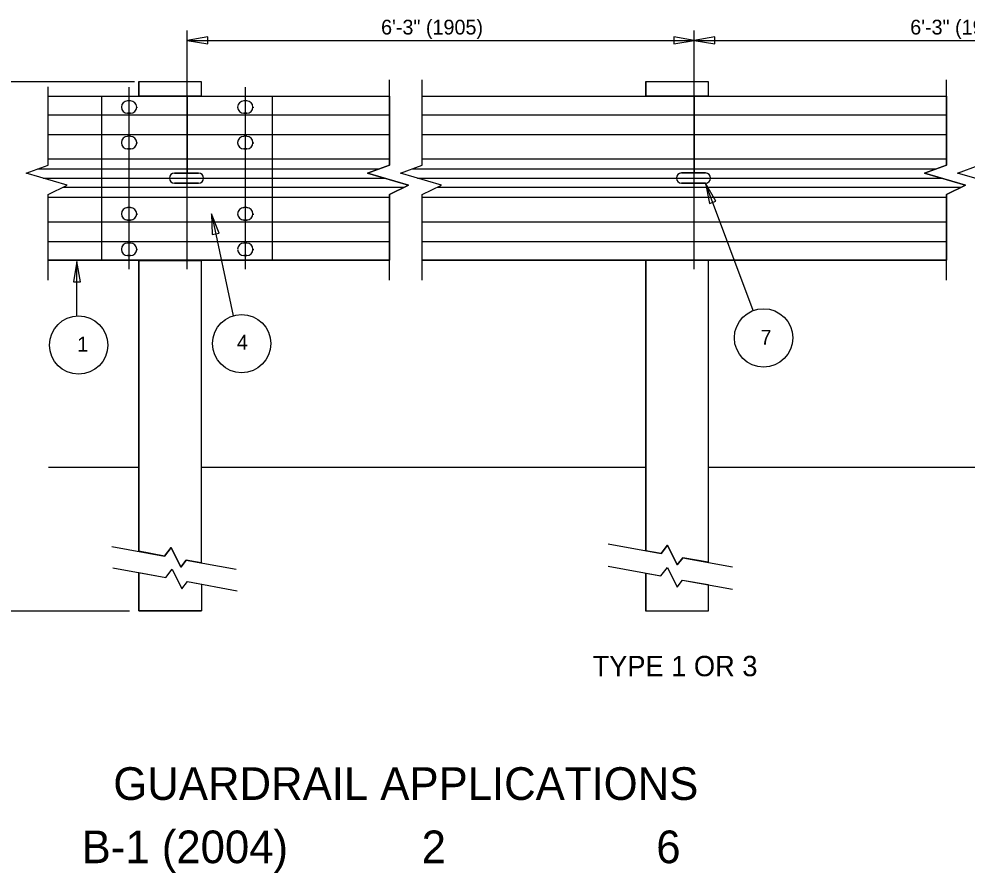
# Model space of a CAD drawing. Extents: x 1.4 to 16.3, y 0.2 to 10.1.
# Drawn here: x 7.32 to 13.1, y 0.55 to 5.76 of the extents above; entities that cross this region are included whole.
import ezdxf

# ---------------------------------------------------------------- set-up
doc = ezdxf.new("R2010")
doc.units = 0
for name, color, linetype in [('SD_P_Center Lines', 7, 'Continuous'), ('SD_P_Dimension Lines', 7, 'Continuous'), ('SD_P_Dimension Text', 7, 'Continuous'), ('SD_P_Frame', 7, 'Continuous'), ('SD_P_Prop Hidden Lines', 7, 'Continuous'), ('SD_P_Prop Object Lines', 7, 'Continuous'), ('SD_P_Shading', 7, 'Continuous'), ('SD_P_Subtitles', 7, 'Continuous'), ('SD_X_Exist Object Lines', 7, 'Continuous')]:
    doc.layers.add(name, color=color, linetype=linetype)

msp = doc.modelspace()

# ---------------------------------------------------------------- linework, layer by layer
at = {"layer": 'SD_P_Center Lines'}
for p, q in [((8.349, 4.231), (8.349, 5.685)), ((11.437, 4.231), (11.437, 5.685)), ((7.995, 4.231), (7.995, 5.34)), ((8.703, 4.231), (8.703, 5.34)), ((7.472, 4.786), (9.173, 4.786)), ((9.173, 4.786), (9.552, 4.786)), ((9.752, 4.786), (10.216, 4.786)), ((10.216, 4.786), (12.424, 4.786)), ((12.424, 4.786), (12.944, 4.786))]:
    msp.add_line(p, q, dxfattribs=at)
at = {"layer": 'SD_P_Dimension Lines'}
for p, q in [((8.474, 5.646), (8.349, 5.625)), ((8.349, 5.625), (11.437, 5.625)), ((8.349, 5.625), (8.474, 5.604)), ((8.474, 5.604), (8.474, 5.646)), ((11.437, 5.625), (11.312, 5.646)), ((11.312, 5.646), (11.312, 5.604)), ((11.312, 5.604), (11.437, 5.625)), ((11.562, 5.646), (11.437, 5.625)), ((11.437, 5.625), (14.614, 5.625)), ((11.437, 5.625), (11.562, 5.604)), ((11.562, 5.604), (11.562, 5.646)), ((6.889, 5.375), (7.675, 5.375)), ((7.675, 5.375), (8.027, 5.375)), ((11.797, 3.979), (11.506, 4.756)), ((11.5695, 4.6463), (11.506, 4.756)), ((11.506, 4.756), (11.5301, 4.6316)), ((11.5301, 4.6316), (11.5695, 4.6463)), ((8.496, 4.569), (8.628, 3.948)), ((8.5426, 4.4511), (8.496, 4.569)), ((8.496, 4.569), (8.5015, 4.4424)), ((8.5015, 4.4424), (8.5426, 4.4511)), ((7.677, 4.279), (7.656, 4.154)), ((7.677, 3.947), (7.677, 4.279)), ((7.698, 4.154), (7.677, 4.279)), ((7.656, 4.154), (7.698, 4.154)), ((6.889, 2.15), (7.998, 2.15))]:
    msp.add_line(p, q, dxfattribs=at)
for centre in [(11.8595, 3.8132), (7.6875, 3.7692), (8.6805, 3.7782)]:
    msp.add_circle(centre, 0.1777, dxfattribs=at)
at = {"layer": 'SD_P_Prop Hidden Lines'}
msp.add_line((8.869, 4.287), (8.869, 5.286), dxfattribs=at)
at = {"layer": 'SD_P_Prop Object Lines'}
for p, q in [((8.054, 5.375), (8.054, 5.286)), ((8.054, 5.375), (8.224, 5.375)), ((8.054, 5.375), (8.054, 5.286)), ((8.224, 5.375), (8.434, 5.375)), ((8.434, 5.375), (8.434, 5.286)), ((11.142, 5.375), (11.142, 5.286)), ((11.142, 5.375), (11.312, 5.375)), ((11.312, 5.375), (11.522, 5.375)), ((11.522, 5.375), (11.522, 5.286)), ((7.501, 5.286), (7.675, 5.286)), ((7.675, 5.286), (9.173, 5.286)), ((7.829, 4.287), (7.829, 5.286)), ((8.004, 5.257), (7.985, 5.257)), ((8.712, 5.257), (8.694, 5.257)), ((9.173, 5.286), (9.581, 5.286)), ((9.781, 5.286), (10.216, 5.286)), ((10.216, 5.286), (12.424, 5.286)), ((12.424, 5.286), (12.973, 5.286)), ((7.948, 5.219), (7.948, 5.219)), ((7.995, 5.219), (7.995, 5.219)), ((8.041, 5.219), (8.041, 5.219)), ((8.041, 5.219), (8.041, 5.214)), ((8.656, 5.219), (8.656, 5.219)), ((8.703, 5.219), (8.703, 5.219)), ((8.75, 5.219), (8.75, 5.219)), ((8.75, 5.219), (8.75, 5.214)), ((8.004, 5.182), (7.985, 5.182)), ((8.712, 5.182), (8.694, 5.182)), ((8.004, 5.041), (7.985, 5.041)), ((8.712, 5.041), (8.694, 5.041)), ((7.948, 5.003), (7.948, 5.002)), ((7.995, 5.003), (7.995, 5.003)), ((8.041, 5.003), (8.041, 5.002)), ((8.041, 5.003), (8.041, 4.997)), ((8.656, 5.003), (8.656, 5.002)), ((8.703, 5.003), (8.703, 5.003)), ((8.75, 5.003), (8.75, 5.002)), ((8.75, 5.003), (8.75, 4.997)), ((8.004, 4.965), (7.985, 4.965)), ((8.712, 4.965), (8.694, 4.965)), ((8.271, 4.817), (8.418, 4.817)), ((11.359, 4.818), (11.506, 4.818)), ((8.24, 4.786), (8.24, 4.785)), ((8.418, 4.755), (8.271, 4.755)), ((8.349, 4.786), (8.349, 4.786)), ((8.448, 4.786), (8.448, 4.785)), ((11.328, 4.787), (11.328, 4.786)), ((11.506, 4.756), (11.359, 4.756)), ((11.437, 4.787), (11.437, 4.787)), ((11.536, 4.787), (11.536, 4.786)), ((7.948, 4.569), (7.948, 4.569)), ((8.004, 4.607), (7.985, 4.607)), ((7.995, 4.569), (7.995, 4.569)), ((8.041, 4.569), (8.041, 4.569)), ((8.041, 4.569), (8.041, 4.563)), ((8.656, 4.569), (8.656, 4.569)), ((8.712, 4.607), (8.694, 4.607)), ((8.703, 4.569), (8.703, 4.569)), ((8.75, 4.569), (8.75, 4.569)), ((8.75, 4.569), (8.75, 4.563)), ((8.004, 4.531), (7.985, 4.531)), ((8.712, 4.531), (8.694, 4.531)), ((8.004, 4.39), (7.985, 4.39)), ((8.712, 4.39), (8.694, 4.39)), ((7.948, 4.353), (7.948, 4.353)), ((7.995, 4.353), (7.995, 4.353)), ((8.041, 4.353), (8.041, 4.353)), ((8.041, 4.353), (8.041, 4.347)), ((8.656, 4.353), (8.656, 4.353)), ((8.703, 4.353), (8.703, 4.353)), ((8.75, 4.353), (8.75, 4.353)), ((8.75, 4.353), (8.75, 4.347)), ((7.501, 4.287), (7.675, 4.287)), ((7.675, 4.287), (9.173, 4.287)), ((8.004, 4.315), (7.985, 4.315)), ((8.054, 4.287), (8.054, 2.556)), ((8.434, 4.287), (8.434, 2.556)), ((8.712, 4.315), (8.694, 4.315)), ((9.173, 4.287), (9.581, 4.287)), ((9.781, 4.287), (10.216, 4.287)), ((10.216, 4.287), (12.424, 4.287)), ((11.142, 4.287), (11.142, 2.556)), ((11.522, 4.287), (11.522, 2.459)), ((12.424, 4.287), (12.973, 4.287)), ((7.504, 3.026), (8.054, 3.026)), ((8.434, 3.026), (11.142, 3.026)), ((11.522, 3.026), (14.319, 3.026)), ((8.054, 2.556), (8.054, 2.513)), ((8.434, 2.556), (8.434, 2.443)), ((11.142, 2.556), (11.142, 2.516)), ((8.055, 2.383), (8.055, 2.15)), ((11.142, 2.38), (11.142, 2.15)), ((8.435, 2.313), (8.435, 2.15)), ((11.522, 2.31), (11.522, 2.15)), ((8.055, 2.15), (8.435, 2.15)), ((11.142, 2.15), (11.522, 2.15))]:
    msp.add_line(p, q, dxfattribs=at)
for centre, radius, start, end in [((7.9852, 5.2194), 0.0373, 90, 180), ((8.0039, 5.2194), 0.0373, 0, 90), ((8.6932, 5.2194), 0.0373, 90, 180), ((8.7119, 5.2194), 0.0373, 0, 90), ((7.9852, 5.2188), 0.0373, 180, 270), ((8.0039, 5.2188), 0.0373, 270, 360), ((8.6932, 5.2188), 0.0373, 180, 270), ((8.7119, 5.2188), 0.0373, 270, 360), ((7.9852, 5.0028), 0.0373, 90, 180), ((8.0039, 5.0028), 0.0373, 0, 90), ((8.6932, 5.0028), 0.0373, 90, 180), ((8.7119, 5.0028), 0.0373, 0, 90), ((7.9852, 5.0021), 0.0373, 180, 270), ((8.0039, 5.0021), 0.0373, 270, 360), ((8.6932, 5.0021), 0.0373, 180, 270), ((8.7119, 5.0021), 0.0373, 270, 360), ((8.2712, 4.7861), 0.0307, 90, 180), ((8.4179, 4.7861), 0.0307, 0, 90), ((11.3592, 4.7871), 0.0307, 90, 180), ((11.5059, 4.7871), 0.0307, 0, 90), ((8.2712, 4.7854), 0.0307, 180, 270), ((8.4179, 4.7854), 0.0307, 270, 360), ((11.3592, 4.7864), 0.0307, 180, 270), ((11.5059, 4.7864), 0.0307, 270, 360), ((7.9852, 4.5694), 0.0373, 90, 180), ((7.9852, 4.5688), 0.0373, 180, 270), ((8.0039, 4.5694), 0.0373, 0, 90), ((8.0039, 4.5688), 0.0373, 270, 360), ((8.6932, 4.5694), 0.0373, 90, 180), ((8.6932, 4.5688), 0.0373, 180, 270), ((8.7119, 4.5694), 0.0373, 0, 90), ((8.7119, 4.5688), 0.0373, 270, 360), ((7.9852, 4.3528), 0.0373, 90, 180), ((8.0039, 4.3528), 0.0373, 0, 90), ((8.6932, 4.3528), 0.0373, 90, 180), ((8.7119, 4.3528), 0.0373, 0, 90), ((7.9852, 4.3521), 0.0373, 180, 270), ((8.0039, 4.3521), 0.0373, 270, 360), ((8.6932, 4.3521), 0.0373, 180, 270), ((8.7119, 4.3521), 0.0373, 270, 360)]:
    msp.add_arc(centre, radius, start, end, dxfattribs=at)
at = {"layer": 'SD_P_Shading'}
for p, q in [((8.054, 5.375), (8.434, 5.375)), ((8.054, 5.286), (8.054, 5.375)), ((8.434, 5.375), (8.434, 5.286)), ((11.142, 5.375), (11.522, 5.375)), ((11.142, 5.286), (11.142, 5.375)), ((11.522, 5.375), (11.522, 5.286)), ((7.501, 5.286), (7.994, 5.285)), ((7.501, 4.866), (7.501, 5.286)), ((7.994, 5.257), (7.985, 5.257)), ((7.994, 5.285), (7.994, 5.257)), ((7.995, 5.257), (7.995, 5.285)), ((7.995, 5.285), (8.349, 5.285)), ((8.004, 5.257), (7.995, 5.257)), ((8.434, 5.286), (8.054, 5.286)), ((8.349, 5.285), (8.349, 4.817)), ((8.35, 4.817), (8.35, 5.285)), ((8.35, 5.285), (8.702, 5.285)), ((8.702, 5.257), (8.693, 5.257)), ((8.702, 5.285), (8.702, 5.257)), ((8.703, 5.285), (9.581, 5.286)), ((8.703, 5.257), (8.703, 5.285)), ((8.712, 5.257), (8.703, 5.257)), ((9.581, 5.286), (9.581, 4.866)), ((9.781, 5.286), (11.082, 5.286)), ((9.781, 4.866), (9.781, 5.286)), ((11.083, 5.286), (11.437, 5.286)), ((11.522, 5.286), (11.142, 5.286)), ((11.437, 5.286), (11.437, 4.818)), ((11.438, 4.818), (11.438, 5.286)), ((11.438, 5.286), (11.79, 5.286)), ((11.791, 5.286), (12.973, 5.286)), ((12.973, 5.286), (12.973, 4.866)), ((7.985, 5.182), (7.994, 5.182)), ((7.994, 5.182), (7.994, 5.041)), ((7.995, 5.041), (7.995, 5.182)), ((7.995, 5.182), (8.004, 5.182)), ((8.693, 5.182), (8.702, 5.182)), ((8.702, 5.182), (8.702, 5.041)), ((8.703, 5.041), (8.703, 5.182)), ((8.703, 5.182), (8.712, 5.182)), ((7.994, 5.041), (7.985, 5.041)), ((8.004, 5.041), (7.995, 5.041)), ((8.702, 5.041), (8.693, 5.041)), ((8.712, 5.041), (8.703, 5.041)), ((7.985, 4.965), (7.994, 4.965)), ((7.994, 4.965), (7.994, 4.607)), ((7.995, 4.607), (7.995, 4.965)), ((7.995, 4.965), (8.004, 4.965)), ((8.693, 4.965), (8.702, 4.965)), ((8.702, 4.965), (8.702, 4.607)), ((8.703, 4.607), (8.703, 4.965)), ((8.703, 4.965), (8.712, 4.965)), ((7.368, 4.816), (7.501, 4.866)), ((9.581, 4.866), (9.448, 4.816)), ((9.648, 4.816), (9.781, 4.866)), ((12.973, 4.866), (12.84, 4.816)), ((13.04, 4.816), (13.173, 4.866)), ((7.617, 4.744), (7.368, 4.816)), ((8.349, 4.817), (8.271, 4.817)), ((8.418, 4.817), (8.35, 4.817)), ((9.448, 4.816), (9.697, 4.744)), ((9.897, 4.744), (9.648, 4.816)), ((11.437, 4.818), (11.359, 4.818)), ((11.506, 4.818), (11.438, 4.818)), ((12.84, 4.816), (13.089, 4.744)), ((13.289, 4.744), (13.04, 4.816)), ((7.501, 4.686), (7.617, 4.744)), ((8.24, 4.786), (8.24, 4.785)), ((8.271, 4.755), (8.418, 4.755)), ((8.448, 4.785), (8.448, 4.786)), ((9.697, 4.744), (9.581, 4.686)), ((9.781, 4.686), (9.897, 4.744)), ((11.328, 4.787), (11.328, 4.786)), ((11.359, 4.756), (11.506, 4.756)), ((11.536, 4.786), (11.536, 4.787)), ((13.089, 4.744), (12.973, 4.686)), ((7.501, 4.287), (7.501, 4.686)), ((9.581, 4.686), (9.581, 4.287)), ((9.781, 4.287), (9.781, 4.686)), ((12.973, 4.686), (12.973, 4.287)), ((7.994, 4.607), (7.985, 4.607)), ((8.004, 4.607), (7.995, 4.607)), ((8.702, 4.607), (8.693, 4.607)), ((8.712, 4.607), (8.703, 4.607)), ((7.985, 4.531), (7.994, 4.531)), ((7.994, 4.531), (7.994, 4.391)), ((7.995, 4.391), (7.995, 4.531)), ((7.995, 4.531), (8.004, 4.531)), ((8.693, 4.531), (8.702, 4.531)), ((8.702, 4.531), (8.702, 4.391)), ((8.703, 4.391), (8.703, 4.531)), ((8.703, 4.531), (8.712, 4.531)), ((7.994, 4.391), (7.985, 4.391)), ((8.004, 4.391), (7.995, 4.391)), ((8.702, 4.391), (8.693, 4.391)), ((8.712, 4.391), (8.703, 4.391)), ((9.581, 4.287), (7.501, 4.287)), ((7.985, 4.315), (8.004, 4.315)), ((8.054, 2.513), (8.054, 4.284)), ((8.054, 4.284), (8.434, 4.284)), ((8.434, 4.284), (8.434, 2.443)), ((8.693, 4.315), (8.712, 4.315)), ((12.973, 4.287), (9.781, 4.287)), ((11.142, 2.516), (11.142, 4.287)), ((11.142, 4.287), (11.522, 4.287)), ((11.522, 4.287), (11.522, 2.446)), ((11.275, 2.55), (11.235, 2.499)), ((11.334, 2.43), (11.275, 2.55)), ((8.211, 2.484), (8.054, 2.513)), ((8.251, 2.536), (8.211, 2.484)), ((8.31, 2.416), (8.251, 2.536)), ((11.235, 2.499), (11.142, 2.516)), ((8.343, 2.459), (8.31, 2.416)), ((8.434, 2.443), (8.343, 2.459)), ((11.367, 2.474), (11.334, 2.43)), ((11.522, 2.446), (11.367, 2.474)), ((8.055, 2.383), (8.218, 2.353)), ((8.055, 2.15), (8.055, 2.383)), ((8.218, 2.353), (8.258, 2.405)), ((8.258, 2.405), (8.317, 2.285)), ((11.142, 2.38), (11.234, 2.363)), ((11.142, 2.148), (11.142, 2.38)), ((11.234, 2.363), (11.274, 2.415)), ((11.274, 2.415), (11.333, 2.295)), ((8.317, 2.285), (8.35, 2.328)), ((8.35, 2.328), (8.435, 2.313)), ((8.435, 2.313), (8.435, 2.15)), ((11.333, 2.295), (11.366, 2.338)), ((11.366, 2.338), (11.522, 2.31)), ((11.522, 2.31), (11.522, 2.148)), ((8.435, 2.15), (8.055, 2.15)), ((11.522, 2.148), (11.142, 2.148))]:
    msp.add_line(p, q, dxfattribs=at)
for centre, radius, start, end in [((7.9852, 5.2194), 0.0373, 90, 180), ((8.0039, 5.2194), 0.0373, 0, 90), ((8.6932, 5.2194), 0.0373, 90, 180), ((8.7119, 5.2194), 0.0373, 0, 90), ((7.9852, 5.2188), 0.0373, 180, 270), ((8.0039, 5.2188), 0.0373, 270, 360), ((8.6932, 5.2188), 0.0373, 180, 270), ((8.7119, 5.2188), 0.0373, 270, 360), ((7.9852, 5.0028), 0.0373, 90, 180), ((8.0039, 5.0028), 0.0373, 0, 90), ((8.6932, 5.0028), 0.0373, 90, 180), ((8.7119, 5.0028), 0.0373, 0, 90), ((7.9852, 5.0021), 0.0373, 180, 270), ((8.0039, 5.0021), 0.0373, 270, 360), ((8.6932, 5.0021), 0.0373, 180, 270), ((8.7119, 5.0021), 0.0373, 270, 360), ((8.2712, 4.7861), 0.0307, 90, 180), ((8.4179, 4.7861), 0.0307, 0, 90), ((11.3592, 4.7871), 0.0307, 90, 180), ((11.5059, 4.7871), 0.0307, 0, 90), ((8.2712, 4.7854), 0.0307, 180, 270), ((8.4179, 4.7854), 0.0307, 270, 360), ((11.3592, 4.7864), 0.0307, 180, 270), ((11.5059, 4.7864), 0.0307, 270, 360), ((7.9852, 4.5688), 0.0373, 90, 180), ((7.9852, 4.5681), 0.0373, 180, 270), ((8.0039, 4.5688), 0.0373, 0, 90), ((8.0039, 4.5681), 0.0373, 270, 360), ((8.6932, 4.5688), 0.0373, 90, 180), ((8.6932, 4.5681), 0.0373, 180, 270), ((8.7119, 4.5688), 0.0373, 0, 90), ((8.7119, 4.5681), 0.0373, 270, 360), ((7.9852, 4.3528), 0.0373, 90, 180), ((8.0039, 4.3528), 0.0373, 0, 90), ((8.6932, 4.3528), 0.0373, 90, 180), ((8.7119, 4.3528), 0.0373, 0, 90), ((7.9852, 4.3521), 0.0373, 180, 270), ((8.0039, 4.3521), 0.0373, 270, 360), ((8.6932, 4.3521), 0.0373, 180, 270), ((8.7119, 4.3521), 0.0373, 270, 360)]:
    msp.add_arc(centre, radius, start, end, dxfattribs=at)
at = {"layer": 'SD_X_Exist Object Lines'}
for p, q in [((9.581, 4.866), (9.581, 5.386)), ((9.781, 4.866), (9.781, 5.386)), ((12.973, 4.866), (12.973, 5.386)), ((7.501, 4.866), (7.501, 5.343)), ((7.501, 5.172), (7.675, 5.172)), ((7.675, 5.172), (9.173, 5.172)), ((9.173, 5.172), (9.581, 5.172)), ((9.781, 5.172), (10.216, 5.172)), ((10.216, 5.172), (12.424, 5.172)), ((12.424, 5.172), (12.973, 5.172)), ((7.501, 5.052), (7.675, 5.052)), ((7.675, 5.052), (9.173, 5.052)), ((9.173, 5.052), (9.581, 5.052)), ((9.781, 5.052), (10.216, 5.052)), ((10.216, 5.052), (12.424, 5.052)), ((12.424, 5.052), (12.973, 5.052)), ((7.368, 4.816), (7.501, 4.866)), ((7.501, 4.903), (7.675, 4.903)), ((7.675, 4.903), (9.173, 4.903)), ((9.173, 4.903), (9.581, 4.903)), ((9.448, 4.816), (9.581, 4.866)), ((9.648, 4.816), (9.781, 4.866)), ((9.781, 4.903), (10.216, 4.903)), ((10.216, 4.903), (12.424, 4.903)), ((12.424, 4.903), (12.973, 4.903)), ((12.84, 4.816), (12.973, 4.866)), ((13.04, 4.816), (13.173, 4.866)), ((7.617, 4.744), (7.368, 4.816)), ((7.437, 4.842), (7.675, 4.842)), ((7.675, 4.842), (9.173, 4.842)), ((9.173, 4.842), (9.517, 4.842)), ((9.697, 4.744), (9.448, 4.816)), ((9.897, 4.744), (9.648, 4.816)), ((9.717, 4.842), (10.216, 4.842)), ((10.216, 4.842), (12.424, 4.842)), ((12.424, 4.842), (12.909, 4.842)), ((13.089, 4.744), (12.84, 4.816)), ((13.289, 4.744), (13.04, 4.816)), ((7.501, 4.686), (7.617, 4.744)), ((8.349, 4.786), (8.349, 4.786)), ((9.581, 4.686), (9.697, 4.744)), ((9.781, 4.686), (9.897, 4.744)), ((12.973, 4.686), (13.089, 4.744)), ((7.501, 4.165), (7.501, 4.686)), ((7.591, 4.731), (7.675, 4.731)), ((7.675, 4.731), (9.173, 4.731)), ((9.173, 4.731), (9.671, 4.731)), ((9.581, 4.165), (9.581, 4.686)), ((9.781, 4.165), (9.781, 4.686)), ((9.871, 4.731), (10.216, 4.731)), ((10.216, 4.731), (12.424, 4.731)), ((12.424, 4.731), (13.063, 4.731)), ((12.973, 4.165), (12.973, 4.686)), ((7.501, 4.67), (7.675, 4.67)), ((7.675, 4.67), (9.173, 4.67)), ((9.173, 4.67), (9.581, 4.67)), ((9.781, 4.67), (10.216, 4.67)), ((10.216, 4.67), (12.424, 4.67)), ((12.424, 4.67), (12.973, 4.67)), ((7.501, 4.521), (7.675, 4.521)), ((7.675, 4.521), (9.173, 4.521)), ((9.173, 4.521), (9.581, 4.521)), ((9.781, 4.521), (10.216, 4.521)), ((10.216, 4.521), (12.424, 4.521)), ((12.424, 4.521), (12.973, 4.521)), ((7.501, 4.401), (7.675, 4.401)), ((7.675, 4.401), (9.173, 4.401)), ((9.173, 4.401), (9.581, 4.401)), ((9.781, 4.401), (10.216, 4.401)), ((10.216, 4.401), (12.424, 4.401)), ((12.424, 4.401), (12.973, 4.401)), ((7.889, 2.543), (8.211, 2.484)), ((10.913, 2.558), (11.235, 2.499)), ((8.343, 2.459), (8.647, 2.404)), ((11.367, 2.474), (11.671, 2.419)), ((7.896, 2.412), (8.218, 2.353)), ((10.912, 2.422), (11.234, 2.363)), ((8.35, 2.328), (8.654, 2.273)), ((11.366, 2.338), (11.67, 2.283))]:
    msp.add_line(p, q, dxfattribs=at)
for points in [[(11.235, 2.499), (11.275, 2.551), (11.334, 2.431), (11.367, 2.474)], [(8.211, 2.484), (8.251, 2.536), (8.31, 2.416), (8.343, 2.459)], [(8.218, 2.353), (8.258, 2.405), (8.317, 2.285), (8.35, 2.328)], [(11.234, 2.363), (11.274, 2.415), (11.333, 2.295), (11.366, 2.338)]]:
    msp.add_lwpolyline(points, dxfattribs=at)

# ---------------------------------------------------------------- texts
at = {"layer": 'SD_P_Dimension Text'}
for s, p in [('6\'-3" (1905)', (9.5298, 5.6611)), ('6\'-3" (1905)', (12.7529, 5.6611)), ('1', (7.6791, 3.73)), ('4', (8.6519, 3.7421)), ('7', (11.8409, 3.772))]:
    msp.add_text(s, height=0.09, dxfattribs=at).set_placement(p)
at = {"layer": 'SD_P_Frame'}
for s, height, p in [('GUARDRAIL APPLICATIONS', 0.198994, (7.8986, 0.9984)), ('B-1 (2004)', 0.19899, (7.706, 0.6129)), ('2', 0.199, (9.7769, 0.6129)), ('6', 0.199, (11.206, 0.6129))]:
    msp.add_text(s, height=height, dxfattribs=at).set_placement(p)
at = {"layer": 'SD_P_Subtitles'}
msp.add_text('TYPE 1 OR 3', height=0.124002, dxfattribs=at).set_placement((10.8179, 1.752))

doc.saveas('drawing.dxf')
